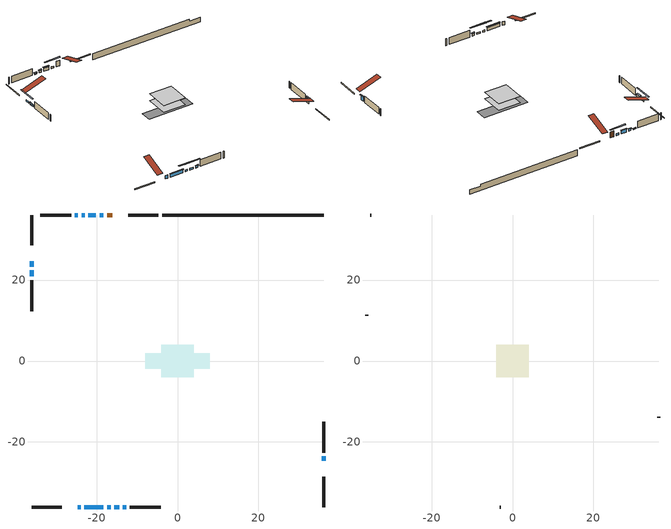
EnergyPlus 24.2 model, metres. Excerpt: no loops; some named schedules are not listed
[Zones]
conditioned space
 floor adiabatic (AdiabaticFloorConstruction): -3.99,-3.99 -3.99,3.99 3.99,3.99 3.99,-3.99 z1.07
 floor foundation (Slab1 construction): -8,-1.96 -8,1.96 8,1.96 8,-1.96 z-1.21
 wall outside (RimJoist1 construction): -4.71,36.07 -12.18,36.07 / -36.07,-36.07 -28.6,-36.07 / -36.07,36.07 -36.07,28.6 / 36.07,-36.07 36.07,-28.6 z1.07:1.37
 wall outside (AdiabaticWallConstruction 1): -16.09,36.07 -17.38,36.07 z1.07:3.1
 wall outside (AdiabaticWallConstruction): -24.69,-36.07 -23.91,-36.07 z1.07:2.29; -22.98,-36.07 -18.34,-36.07 z1.07:2.21; -18.31,36.07 -19.22,36.07 / -36.07,24.69 -36.07,23.32 / -17.41,-36.07 -16.52,-36.07 / -15.59,-36.07 -14.39,-36.07 z1.07:1.71; 36.07,-24.69 36.07,-23.57 z1.07:2.82; -20.15,36.07 -22.03,36.07 z1.07:2.19; -22.96,36.07 -23.7,36.07 / -36.07,22.39 -36.07,20.92 z1.07:1.81; -24.62,36.07 -25.36,36.07 z1.07:1.3; -13.47,-36.07 -12.7,-36.07 z1.07:1.83
 wall outside (Wall1 construction): -26.29,36.07 -33.95,36.07 / -11.77,-36.07 -4.12,-36.07 / -36.07,19.99 -36.07,12.33 / 36.07,-22.64 36.07,-14.98 z1.07:3.51
 wall foundation (FoundationWall1 construction): -3.78,36.07,-1.21 -3.78,36.07,1.07 32.09,36.07,1.07 32.09,36.07,0.37 36.07,36.07,0.37 36.07,36.07,-1.21
 window (WindowConstruction 7): -24.69,-36.07 -23.91,-36.07 z1.07:2.29
 window (WindowConstruction 6): -22.98,-36.07 -18.34,-36.07 z1.07:2.21
 window (WindowConstruction 8): -18.31,36.07 -19.22,36.07 z1.07:1.7
 window (WindowConstruction 9): -36.07,24.69 -36.07,23.32 z1.07:1.7
 window (WindowConstruction 10): -17.41,-36.07 -16.52,-36.07 z1.07:1.7
 window (WindowConstruction 11): -15.59,-36.07 -14.39,-36.07 z1.07:1.7
 window (WindowConstruction): 36.07,-24.69 36.07,-23.57 z1.07:2.82
 window (WindowConstruction 1): -20.15,36.07 -22.03,36.07 z1.07:2.19
 window (WindowConstruction 2): -22.96,36.07 -23.7,36.07 z1.07:1.81
 window (WindowConstruction 3): -24.62,36.07 -25.36,36.07 z1.07:1.3
 window (WindowConstruction 4): -36.07,22.39 -36.07,20.92 z1.07:1.81
 window (WindowConstruction 5): -13.47,-36.07 -12.7,-36.07 z1.07:1.83
 door (Door): -16.09,36.07 -17.38,36.07 z1.07:3.1
 ceiling adiabatic (AdiabaticFloorConstruction): 3.99,-3.99 3.99,3.99 -3.99,3.99 -3.99,-3.99 z1.07
attic - vented
 floor to conditioned space (Floor1 construction Reversed): -3.99,-3.99 -3.99,3.99 3.99,3.99 3.99,-3.99 z3.51
 wall outside (Wall2 construction): -34.88,36.07 -35.14,36.07 / -3.19,-36.07 -2.92,-36.07 / -36.07,11.4 -36.07,11.14 / 36.07,-14.05 36.07,-13.79 z1.07:3.51
 roof outside (Roof1 construction): -15.16,36.07,3.51 -15.16,28.29,6.1 -13.11,28.29,6.1 -13.11,36.07,3.51; -25.62,-36.07,3.51 -25.62,-28.29,6.1 -27.67,-28.29,6.1 -27.67,-36.07,3.51; -36.07,25.62,3.51 -28.29,25.62,6.1 -28.29,27.67,6.1 -36.07,27.67,3.51; 36.07,-25.62,3.51 28.29,-25.62,6.1 28.29,-27.67,6.1 36.07,-27.67,3.51
shading: -18.14,-36.07 -23.18,-36.07 -23.18,-36.48 -18.14,-36.48 z2.41; -21.67,36.07 -15.86,36.07 -15.86,36.48 -21.67,36.48 z4.15; -36.07,20.87 -36.07,27.14 -36.48,27.14 -36.48,20.87 z4.15; -14.07,-36.07 -19.86,-36.07 -19.86,-36.48 -14.07,-36.48 z4.15; -11.94,-36.07 -18.04,-36.07 -18.04,-36.48 -11.94,-36.48 z4.15; 36.07,-23.37 36.07,-24.89 36.48,-24.89 36.48,-23.37 z3.02; -22.23,36.07 -19.95,36.07 -19.95,36.48 -22.23,36.48 z2.39; -23.9,36.07 -22.76,36.07 -22.76,36.48 -23.9,36.48 z2.01; -25.56,36.07 -24.42,36.07 -24.42,36.48 -25.56,36.48 z1.5; -36.07,20.72 -36.07,22.59 -36.48,22.59 -36.48,20.72 z2.01; -12.5,-36.07 -13.67,-36.07 -13.67,-36.48 -12.5,-36.48 z2.03
[Building]
Building 1: Terrain=Suburbs
[Site:Location]
Quebec Intl AP_QC: Latitude {deg}=46.8; Longitude {deg}=-71.38; Time Zone {hr}=-5; Elevation {m}=74; Keep Site Location Information=Yes
[Site:GroundTemperature:Shallow]
0.0108218, -2.24938, -2.43038, -1.3578, 2.94801, 7.23376, 10.9493, 13.303, 13.5029, 11.5886, 7.96783, 3.81355
[Site:WaterMainsTemperature]
Calculation Method=Schedule; Temperature Schedule=mains temperature schedule
[Material] Roughness=Rough; Thermal Absorptance=0.9
Name | Thickness {m} | Conductivity {W/m-K} | Density {kg/m3} | Specific Heat {J/kg-K} | Solar Absorptance | Visible Absorptance
asphalt or fiberglass shingles | 0.00635 | 0.162714 | 1121.4 | 1465.45 | 0.4 | 0.4
ceiling loosefill ins | 0.254 | 0.0480833 | 16.02 | 1046.75 | 0.7 | 0.7
ceiling stud and cavity | 0.1397 | 0.225388 | 65.682 | 1177.47 | 0.7 | 0.7
concrete 4.0 in. | 0.1016 | 1.803125 | 2242.8 | 837.4 | 0.7 | 0.7
concrete 8.0 in. | 0.2032 | 1.803125 | 2242.8 | 837.4 | 0.7 | 0.7
door material | 0.04445 | 0.0451087 | 512.64 | 1214.23 | 0.7 | 0.7
exterior vertical ins | 0.0401387 | 0.029427 | 32.04 | 1214.23 | 0.7 | 0.7
floor covering | 0.0127 | 0.0433444 | 54.468 | 1339.84 | 0.6 | 0.6
floor rigid ins; wall rigid ins 1 | 0.512978 | 0.029427 | 32.04 | 1214.23 | 0.7 | 0.7
floor stud and cavity | 0.1397 | 1.75129 | 37.0049 | 1207.88 | 0.7 | 0.7
furniture material conditioned space 1 | 0.1524 | 0.115458 | 640.8 | 1214.23 | 0.6 | 0.6
gypsum board | 0.0127 | 0.160291 | 801 | 837.4 | 0.6 | 0.6
gypsum board 1 | 0.0127 | 0.160291 | 801 | 837.4 | 0.7 | 0.7
osb sheathing 0.5 in. | 0.0127 | 0.115458 | 512.64 | 1214.23 | 0.7 | 0.7
osb sheathing 0.75 in. | 0.01905 | 0.115458 | 512.64 | 1214.23 | 0.7 | 0.7
osb sheathing 2.0 in. | 0.0508 | 0.115458 | 512.64 | 1214.23 | 0.7 | 0.7
rim joist rigid ins; wall rigid ins | 0.051816 | 0.029427 | 32.04 | 1214.23 | 0.7 | 0.7
rim joist stud and cavity | 0.0508 | 0.0596592 | 125.044 | 1163.47 | 0.6 | 0.6
wall stud and cavity | 0.1397 | 0.431206 | 139.0536 | 1170.24 | 0.7 | 0.7
wall stud and cavity 1 | 0.0889 | 6.1454 | 50.32683 | 1063.81 | 0.6 | 0.6
wall stud and cavity 2 | 0.0889 | 0.380278 | 52.3479 | 1209.89 | 0.7 | 0.7
wall stud and cavity 3 | 0.0889 | 0.391764 | 83.0341 | 1211.67 | 0.7 | 0.7
wood siding | 0.0254 | 0.102417 | 544.68 | 1172.36 | 0.4 | 0.4
wood siding 1 | 0.00254 | 0.102417 | 544.68 | 1172.36 | 0.4 | 0.4
wood siding 2; wood siding 3; wood siding 4 | 0.0254 | 0.102417 | 544.68 | 1172.36 | 0.7 | 0.7
[WindowMaterial:SimpleGlazingSystem]
Name | U-Factor {W/m2-K} | Solar Heat Gain Coefficient
WindowMaterial | 2.958238 | 0.59
WindowMaterial 1 | 3.003662 | 0.53
WindowMaterial 10 | 3.03943 | 0.46
WindowMaterial 11 | 3.01729 | 0.5
WindowMaterial 2 | 3.0559 | 0.45
WindowMaterial 3 | 3.03943 | 0.23
WindowMaterial 4 | 2.99401 | 0.54
WindowMaterial 5 | 5.34754 | 0.62
WindowMaterial 6 | 2.96619 | 0.58
WindowMaterial 7 | 2.992306 | 0.59
WindowMaterial 8 | 3.03773 | 0.47
WindowMaterial 9 | 3.0082 | 0.51
[Construction]
AdiabaticFloorConstruction: floor stud and cavity, floor rigid ins, osb sheathing 0.75 in., floor covering
AdiabaticWallConstruction: wood siding 3, wall rigid ins 1, wall stud and cavity 2, gypsum board
AdiabaticWallConstruction 1: wood siding 4, wall rigid ins 1, wall stud and cavity 2, gypsum board
Door: door material
Floor1 construction Reversed: gypsum board, ceiling stud and cavity, ceiling loosefill ins
FoundationWall1 construction: concrete 8.0 in., gypsum board 1
furniture construction conditioned space 1: furniture material conditioned space 1
PartitionWallConstruction: gypsum board, wall stud and cavity 3, gypsum board
RimJoist1 construction: wood siding 2, rim joist rigid ins, osb sheathing 2.0 in., rim joist stud and cavity
Roof1 construction: asphalt or fiberglass shingles
Slab1 construction: concrete 4.0 in.
Wall1 construction: wood siding, wall rigid ins, osb sheathing 0.5 in., wall stud and cavity, gypsum board
Wall2 construction: wood siding 1, wall stud and cavity 1
WindowConstruction: WindowMaterial
WindowConstruction 1: WindowMaterial 1
WindowConstruction 10: WindowMaterial 10
WindowConstruction 11: WindowMaterial 11
WindowConstruction 2: WindowMaterial 2
WindowConstruction 3: WindowMaterial 3
WindowConstruction 4: WindowMaterial 4
WindowConstruction 5: WindowMaterial 5
WindowConstruction 6: WindowMaterial 6
WindowConstruction 7: WindowMaterial 7
WindowConstruction 8: WindowMaterial 8
WindowConstruction 9: WindowMaterial 9
[Zone] Multiplier=1; Part of Total Floor Area=Yes
Name | Volume {m3}
attic - vented | 26.8773
conditioned space | 301
[Space]
Name | Zone | Volume {m3}
attic - vented 1 | attic - vented | 26.8773
conditioned space 1 | conditioned space | 301
[ZoneInfiltration:EffectiveLeakageArea]
infil attic - vented 1: Zone or Space=attic - vented 1; Schedule=Always On Discrete; Effective Air Leakage Area {cm2}=2356.8; Stack Coefficient=0.000349937; Wind Coefficient=1.26391e-05
[ZoneMixing]
whole house fan mix: Zone or Space=attic - vented; Schedule=Always On Continuous; Design Flow Rate Calculation Method=Flow/Zone; Design Flow Rate {m3/s}=0; Source Zone or Space=conditioned space
[SurfaceProperty:ExposedFoundationPerimeter]
Slab1: Exposed Perimeter Calculation Method=TotalExposedPerimeter; Total Exposed Perimeter {m}=39.849
[InternalMass] Zone or ZoneList=conditioned space; Space or SpaceList=conditioned space 1
Name | Construction | Surface Area {m2}
furniture mass conditioned space 1 | furniture construction conditioned space 1 | 50.6481
partition wall mass | PartitionWallConstruction | 126.62
[Lights]
interior lighting: Zone or ZoneList or Space or SpaceList=conditioned space 1; Schedule=interior lighting schedule; Design Level Calculation Method=LightingLevel; Lighting Level {W}=343.2; Return Air Fraction=0; Fraction Radiant=0.6; Fraction Visible=0.2; Fraction Replaceable=1
[People]
occupants: Zone or ZoneList or Space or SpaceList=conditioned space 1; Number of People Schedule=occupants schedule; Number of People Calculation Method=People; Number of People=3; Fraction Radiant=0.314171; Sensible Heat Fraction=0.56303; Activity Level Schedule=occupants activity schedule; Carbon Dioxide Generation Rate {m3/s-W}=0; Enable ASHRAE 55 Comfort Warnings=No; Mean Radiant Temperature Calculation Type=EnclosureAveraged
[ElectricEquipment] Zone or ZoneList or Space or SpaceList=conditioned space 1; Design Level Calculation Method=EquipmentLevel
Name | Schedule | Design Level {W} | Fraction Latent | Fraction Radiant | Fraction Lost
clothes dryer | clothes dryer schedule | 140.772 | 0.015 | 0.081 | 0.85
clothes washer | clothes washer schedule | 32.1985 | 0.03 | 0.162 | 0.7
cooking range | cooking range schedule | 215.147 | 0.08 | 0.432 | 0.2
dishwasher | dishwasher schedule | 66.8632 | 0.3 | 0.18 | 0.4
fridge | fridge schedule | 72.9452 | 0 | 0.6 | 0
mech vent bath fan 0 | mech vent bath fan 0 schedule | 50.2 | 0 | 0 | 1
mech vent house fan | mech vent house fan schedule | 0 | 0 | 0 | 1
mech vent house fan cfis | mech vent house fan cfis schedule | 0 | 0 | 0 | 0
mech vent range fan 0 | mech vent range fan 0 schedule | 57 | 0 | 0 | 1
misc plug loads | misc plug loads schedule | 494.7 | 0.045 | 0.513 | 0.1
whole house fan | Always On Discrete | 0 | 0 | 0 | 1
[OtherEquipment] Zone or ZoneList or Space or SpaceList=conditioned space 1; Design Level Calculation Method=EquipmentLevel
Name | Fuel Type | Schedule | Design Level {W} | Fraction Latent | Fraction Radiant | Fraction Lost
clothes dryer 1 | Electricity | clothes dryer schedule | 0 | 0.015 | 0.081 | 0.85
cooking range 1 | Electricity | cooking range schedule | 0 | 0.08 | 0.432 | 0.2
general water use latent | None | general water use schedule | 62.594 | 1 | 0 | 0
general water use sensible | None | general water use schedule | -61.6891 | 0 | 0.6 | 0
mech vent house fan latent load | None | Always On Discrete | 0 | 1 | 0 | 0
mech vent house fan sensible load | None | Always On Discrete | 0 | 0 | 0 | 0
water heater energy adjustment1 | Electricity | Always On Discrete | 0.01 | 0 | 0 | 1
[ZoneInfiltration:DesignFlowRate] Zone or ZoneList or Space or SpaceList=conditioned space 1; Schedule=Always On Discrete; Design Flow Rate Calculation Method=Flow/Zone; Design Flow Rate {m3/s}=0
infil flow; natural vent flow; whole house fan flow
[ZoneControl:Thermostat]
conditioned space Thermostat: Zone or ZoneList=conditioned space; Control Type Schedule=conditioned space Thermostat Schedule; Control 1=conditioned space temperature setpoint; Temperature Difference Between Cutout And Setpoint {deltaC}=0
[ZoneHVAC:Baseboard:Convective:Electric]
electric baseboard: Availability Schedule=Always On Discrete; Heating Design Capacity {W}=7733.85; Efficiency=1
[Zone equipment]
conditioned space: electric baseboard
[Foundation:Kiva]
Foundation Kiva 1: Initial Indoor Air Temperature {C}=18; Wall Height Above Grade {m}=1.07; Wall Depth Below Slab {m}=0.2032; Custom Block Material Name 1=exterior vertical ins; Custom Block Depth 1 {m}=2.28; Custom Block X Position 1 {m}=0.2159; Custom Block Z Position 1 {m}=0
[Foundation:Kiva:Settings]
Soil Conductivity {W/m-K}=0.849921; Soil Density {kg/m3}=1842.3; Soil Specific Heat {J/kg-K}=418.7; Ground Solar Absorptivity=0.9; Ground Thermal Absorptivity=0.9; Ground Surface Roughness {m}=0.03; Far-Field Width {m}=40; Deep-Ground Boundary Condition=ZeroFlux; Deep-Ground Depth {m}=40; Minimum Cell Dimension {m}=0.2; Maximum Cell Growth Coefficient=3; Simulation Timestep=Timestep
[Exterior:Lights]
exterior lighting: Schedule=exterior lighting schedule; Design Level {W}=75.6
[EnergyManagementSystem:GlobalVariable]
infil_program_Qfan
infil_program_Qinf
natural_vent_program_Qnv
natural_vent_program_Qwhf
[EnergyManagementSystem:Sensor]
Name | Output:Variable or Output:Meter Index Key | Output:Variable or Output:Meter
airflow_gain | infil flow | Infiltration Sensible Heat Gain Energy
airflow_gain_1 | natural vent flow | Infiltration Sensible Heat Gain Energy
airflow_gain_2 | whole house fan flow | Infiltration Sensible Heat Gain Energy
airflow_loss | infil flow | Infiltration Sensible Heat Loss Energy
airflow_loss_1 | natural vent flow | Infiltration Sensible Heat Loss Energy
airflow_loss_2 | whole house fan flow | Infiltration Sensible Heat Loss Energy
clg_load_cond |  | Cooling:EnergyTransfer:Zone:CONDITIONED SPACE
clg_sp_s; clg_sp_s_1 | cooling setpoint | Schedule Value
clothes_dryer_exhaust_0_sch_s | clothes dryer exhaust 0 schedule | Schedule Value
conditioned_space_clg_unmet_s | conditioned space | Zone Cooling Setpoint Not Met Time
conditioned_space_htg_unmet_s | conditioned space | Zone Heating Setpoint Not Met Time
cool_season | cooling season schedule | Schedule Value
fridge_tin_s | conditioned space | Zone Mean Air Temperature
htg_load_cond |  | Heating:EnergyTransfer:Zone:CONDITIONED SPACE
htg_sp_s; htg_sp_s_1 | heating setpoint | Schedule Value
ig_ee_conv | clothes dryer | Electric Equipment Convective Heating Energy
ig_ee_conv_2 | cooking range | Electric Equipment Convective Heating Energy
ig_ee_conv_4 | fridge | Electric Equipment Convective Heating Energy
ig_ee_conv_5 | misc plug loads | Electric Equipment Convective Heating Energy
ig_ee_conv_6 | whole house fan | Electric Equipment Convective Heating Energy
ig_ee_rad | clothes dryer | Electric Equipment Radiant Heating Energy
ig_ee_rad_2 | cooking range | Electric Equipment Radiant Heating Energy
ig_ee_rad_4 | fridge | Electric Equipment Radiant Heating Energy
ig_ee_rad_5 | misc plug loads | Electric Equipment Radiant Heating Energy
ig_ee_rad_6 | whole house fan | Electric Equipment Radiant Heating Energy
ig_lgt_conv | interior lighting | Lights Convective Heating Energy
ig_lgt_rad | interior lighting | Lights Radiant Heating Energy
ig_lgt_vis | interior lighting | Lights Visible Radiation Heating Energy
ig_oe_conv | clothes dryer 1 | Other Equipment Convective Heating Energy
ig_oe_conv_1 | cooking range 1 | Other Equipment Convective Heating Energy
ig_oe_conv_2 | general water use latent | Other Equipment Convective Heating Energy
ig_oe_conv_3 | general water use sensible | Other Equipment Convective Heating Energy
ig_oe_conv_4 | water heater energy adjustment1 | Other Equipment Convective Heating Energy
ig_oe_rad | clothes dryer 1 | Other Equipment Radiant Heating Energy
ig_oe_rad_1 | cooking range 1 | Other Equipment Radiant Heating Energy
ig_oe_rad_2 | general water use latent | Other Equipment Radiant Heating Energy
ig_oe_rad_3 | general water use sensible | Other Equipment Radiant Heating Energy
ig_oe_rad_4 | water heater energy adjustment1 | Other Equipment Radiant Heating Energy
ig_ppl_conv | occupants | People Convective Heating Energy
ig_ppl_rad | occupants | People Radiant Heating Energy
im_conv | furniture mass conditioned space 1 | Surface Inside Face Convection Heat Gain Energy
im_conv_1 | partition wall mass | Surface Inside Face Convection Heat Gain Energy
im_ig | furniture mass conditioned space 1 | Surface Inside Face Internal Gains Radiation Heat Gain Energy
im_ig_1 | partition wall mass | Surface Inside Face Internal Gains Radiation Heat Gain Energy
im_lgt | furniture mass conditioned space 1 | Surface Inside Face Lights Radiation Heat Gain Energy
im_lgt_1 | partition wall mass | Surface Inside Face Lights Radiation Heat Gain Energy
im_sol | furniture mass conditioned space 1 | Surface Inside Face Solar Radiation Heat Gain Energy
im_sol_1 | partition wall mass | Surface Inside Face Solar Radiation Heat Gain Energy
im_surf | furniture mass conditioned space 1 | Surface Inside Face Net Surface Thermal Radiation Heat Gain Energy
im_surf_1 | partition wall mass | Surface Inside Face Net Surface Thermal Radiation Heat Gain Energy
mech_vent_bath_fan_0_sch_s | mech vent bath fan 0 schedule | Schedule Value
mech_vent_range_fan_0_sch_s | mech vent range fan 0 schedule | Schedule Value
mv_conv | mech vent bath fan 0 | Electric Equipment Convective Heating Energy
mv_conv_1 | mech vent house fan | Electric Equipment Convective Heating Energy
mv_conv_2 | mech vent house fan cfis | Electric Equipment Convective Heating Energy
mv_conv_3 | mech vent range fan 0 | Electric Equipment Convective Heating Energy
mv_conv_4 | mech vent house fan latent load | Other Equipment Convective Heating Energy
mv_conv_5 | mech vent house fan sensible load | Other Equipment Convective Heating Energy
mv_rad | mech vent bath fan 0 | Electric Equipment Radiant Heating Energy
mv_rad_1 | mech vent house fan | Electric Equipment Radiant Heating Energy
mv_rad_2 | mech vent house fan cfis | Electric Equipment Radiant Heating Energy
mv_rad_3 | mech vent range fan 0 | Electric Equipment Radiant Heating Energy
mv_rad_4 | mech vent house fan latent load | Other Equipment Radiant Heating Energy
mv_rad_5 | mech vent house fan sensible load | Other Equipment Radiant Heating Energy
natural_vent_s | natural vent schedule | Schedule Value
out_pb_s |  | Site Outdoor Air Barometric Pressure
out_wt_s |  | Site Outdoor Air Humidity Ratio
site_vw_s |  | Site Wind Speed
ss_back_out | Window1 | Surface Window Shortwave from Zone Back Out Window Heat Transfer Rate
ss_back_out_1 | Window10 | Surface Window Shortwave from Zone Back Out Window Heat Transfer Rate
ss_back_out_10 | Window8 | Surface Window Shortwave from Zone Back Out Window Heat Transfer Rate
ss_back_out_11 | Window9 | Surface Window Shortwave from Zone Back Out Window Heat Transfer Rate
ss_back_out_2 | Window13 | Surface Window Shortwave from Zone Back Out Window Heat Transfer Rate
ss_back_out_3 | Window14 | Surface Window Shortwave from Zone Back Out Window Heat Transfer Rate
ss_back_out_4 | Window15 | Surface Window Shortwave from Zone Back Out Window Heat Transfer Rate
ss_back_out_5 | Window16 | Surface Window Shortwave from Zone Back Out Window Heat Transfer Rate
ss_back_out_6 | Window3 | Surface Window Shortwave from Zone Back Out Window Heat Transfer Rate
ss_back_out_7 | Window4 | Surface Window Shortwave from Zone Back Out Window Heat Transfer Rate
ss_back_out_8 | Window6 | Surface Window Shortwave from Zone Back Out Window Heat Transfer Rate
ss_back_out_9 | Window7 | Surface Window Shortwave from Zone Back Out Window Heat Transfer Rate
ss_conv | Door1 | Surface Inside Face Convection Heat Gain Energy
ss_conv_1 | Window1 | Surface Inside Face Convection Heat Gain Energy
ss_conv_10 | Window7 | Surface Inside Face Convection Heat Gain Energy
ss_conv_11 | Window8 | Surface Inside Face Convection Heat Gain Energy
ss_conv_12 | Window9 | Surface Inside Face Convection Heat Gain Energy
ss_conv_2 | Window10 | Surface Inside Face Convection Heat Gain Energy
ss_conv_3 | Window13 | Surface Inside Face Convection Heat Gain Energy
ss_conv_4 | Window14 | Surface Inside Face Convection Heat Gain Energy
ss_conv_5 | Window15 | Surface Inside Face Convection Heat Gain Energy
ss_conv_6 | Window16 | Surface Inside Face Convection Heat Gain Energy
ss_conv_7 | Window3 | Surface Inside Face Convection Heat Gain Energy
ss_conv_8 | Window4 | Surface Inside Face Convection Heat Gain Energy
ss_conv_9 | Window6 | Surface Inside Face Convection Heat Gain Energy
ss_ig | Door1 | Surface Inside Face Internal Gains Radiation Heat Gain Energy
ss_ig_1 | Window1 | Surface Inside Face Internal Gains Radiation Heat Gain Energy
ss_ig_10 | Window7 | Surface Inside Face Internal Gains Radiation Heat Gain Energy
ss_ig_11 | Window8 | Surface Inside Face Internal Gains Radiation Heat Gain Energy
ss_ig_12 | Window9 | Surface Inside Face Internal Gains Radiation Heat Gain Energy
ss_ig_2 | Window10 | Surface Inside Face Internal Gains Radiation Heat Gain Energy
ss_ig_3 | Window13 | Surface Inside Face Internal Gains Radiation Heat Gain Energy
ss_ig_4 | Window14 | Surface Inside Face Internal Gains Radiation Heat Gain Energy
ss_ig_5 | Window15 | Surface Inside Face Internal Gains Radiation Heat Gain Energy
ss_ig_6 | Window16 | Surface Inside Face Internal Gains Radiation Heat Gain Energy
ss_ig_7 | Window3 | Surface Inside Face Internal Gains Radiation Heat Gain Energy
ss_ig_8 | Window4 | Surface Inside Face Internal Gains Radiation Heat Gain Energy
ss_ig_9 | Window6 | Surface Inside Face Internal Gains Radiation Heat Gain Energy
ss_lgt | Door1 | Surface Inside Face Lights Radiation Heat Gain Energy
ss_sol | Door1 | Surface Inside Face Solar Radiation Heat Gain Energy
ss_surf | Door1 | Surface Inside Face Net Surface Thermal Radiation Heat Gain Energy
ss_surf_1 | Window1 | Surface Inside Face Net Surface Thermal Radiation Heat Gain Energy
ss_surf_10 | Window7 | Surface Inside Face Net Surface Thermal Radiation Heat Gain Energy
ss_surf_11 | Window8 | Surface Inside Face Net Surface Thermal Radiation Heat Gain Energy
ss_surf_12 | Window9 | Surface Inside Face Net Surface Thermal Radiation Heat Gain Energy
ss_surf_2 | Window10 | Surface Inside Face Net Surface Thermal Radiation Heat Gain Energy
ss_surf_3 | Window13 | Surface Inside Face Net Surface Thermal Radiation Heat Gain Energy
ss_surf_4 | Window14 | Surface Inside Face Net Surface Thermal Radiation Heat Gain Energy
ss_surf_5 | Window15 | Surface Inside Face Net Surface Thermal Radiation Heat Gain Energy
ss_surf_6 | Window16 | Surface Inside Face Net Surface Thermal Radiation Heat Gain Energy
ss_surf_7 | Window3 | Surface Inside Face Net Surface Thermal Radiation Heat Gain Energy
ss_surf_8 | Window4 | Surface Inside Face Net Surface Thermal Radiation Heat Gain Energy
ss_surf_9 | Window6 | Surface Inside Face Net Surface Thermal Radiation Heat Gain Energy
ss_trans_in | Window1 | Surface Window Transmitted Solar Radiation Rate
ss_trans_in_1 | Window10 | Surface Window Transmitted Solar Radiation Rate
ss_trans_in_10 | Window8 | Surface Window Transmitted Solar Radiation Rate
ss_trans_in_11 | Window9 | Surface Window Transmitted Solar Radiation Rate
ss_trans_in_2 | Window13 | Surface Window Transmitted Solar Radiation Rate
ss_trans_in_3 | Window14 | Surface Window Transmitted Solar Radiation Rate
ss_trans_in_4 | Window15 | Surface Window Transmitted Solar Radiation Rate
ss_trans_in_5 | Window16 | Surface Window Transmitted Solar Radiation Rate
ss_trans_in_6 | Window3 | Surface Window Transmitted Solar Radiation Rate
ss_trans_in_7 | Window4 | Surface Window Transmitted Solar Radiation Rate
ss_trans_in_8 | Window6 | Surface Window Transmitted Solar Radiation Rate
ss_trans_in_9 | Window7 | Surface Window Transmitted Solar Radiation Rate
ss_trans_out | Window1 | Surface Inside Face Initial Transmitted Diffuse Transmitted Out Window Solar Radiation Rate
ss_trans_out_1 | Window10 | Surface Inside Face Initial Transmitted Diffuse Transmitted Out Window Solar Radiation Rate
ss_trans_out_10 | Window8 | Surface Inside Face Initial Transmitted Diffuse Transmitted Out Window Solar Radiation Rate
ss_trans_out_11 | Window9 | Surface Inside Face Initial Transmitted Diffuse Transmitted Out Window Solar Radiation Rate
ss_trans_out_2 | Window13 | Surface Inside Face Initial Transmitted Diffuse Transmitted Out Window Solar Radiation Rate
ss_trans_out_3 | Window14 | Surface Inside Face Initial Transmitted Diffuse Transmitted Out Window Solar Radiation Rate
ss_trans_out_4 | Window15 | Surface Inside Face Initial Transmitted Diffuse Transmitted Out Window Solar Radiation Rate
ss_trans_out_5 | Window16 | Surface Inside Face Initial Transmitted Diffuse Transmitted Out Window Solar Radiation Rate
ss_trans_out_6 | Window3 | Surface Inside Face Initial Transmitted Diffuse Transmitted Out Window Solar Radiation Rate
ss_trans_out_7 | Window4 | Surface Inside Face Initial Transmitted Diffuse Transmitted Out Window Solar Radiation Rate
ss_trans_out_8 | Window6 | Surface Inside Face Initial Transmitted Diffuse Transmitted Out Window Solar Radiation Rate
ss_trans_out_9 | Window7 | Surface Inside Face Initial Transmitted Diffuse Transmitted Out Window Solar Radiation Rate
s_conv | Floor1 | Surface Inside Face Convection Heat Gain Energy
s_conv_1 | FoundationWall1 | Surface Inside Face Convection Heat Gain Energy
s_conv_10 | Wall1:180 | Surface Inside Face Convection Heat Gain Energy
s_conv_11 | Wall1:270 | Surface Inside Face Convection Heat Gain Energy
s_conv_12 | Wall1:90 | Surface Inside Face Convection Heat Gain Energy
s_conv_2 | inferred conditioned ceiling | Surface Inside Face Convection Heat Gain Energy
s_conv_3 | inferred conditioned floor | Surface Inside Face Convection Heat Gain Energy
s_conv_4 | RimJoist1:0 | Surface Inside Face Convection Heat Gain Energy
